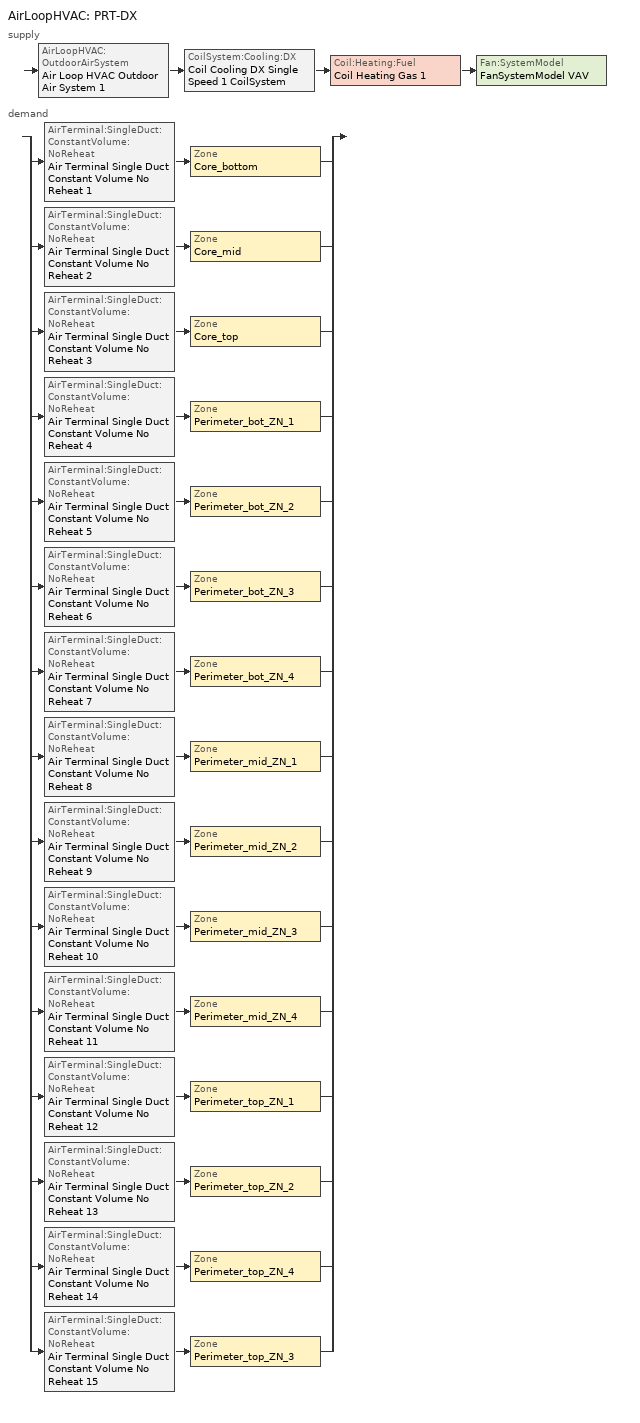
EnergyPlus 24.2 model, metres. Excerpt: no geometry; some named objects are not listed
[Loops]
AirLoopHVAC 'PRT-DX'
 supply: AirLoopHVAC:OutdoorAirSystem 'Air Loop HVAC Outdoor Air System 1' > CoilSystem:Cooling:DX 'Coil Cooling DX Single Speed 1 CoilSystem' > Coil:Heating:Fuel 'Coil Heating Gas 1' > Fan:SystemModel 'FanSystemModel VAV'
 demand: split
  | AirTerminal:SingleDuct:ConstantVolume:NoReheat 'Air Terminal Single Duct Constant Volume No Reheat 1' > Zone 'Core_bottom'
  | AirTerminal:SingleDuct:ConstantVolume:NoReheat 'Air Terminal Single Duct Constant Volume No Reheat 2' > Zone 'Core_mid'
  | AirTerminal:SingleDuct:ConstantVolume:NoReheat 'Air Terminal Single Duct Constant Volume No Reheat 3' > Zone 'Core_top'
  | AirTerminal:SingleDuct:ConstantVolume:NoReheat 'Air Terminal Single Duct Constant Volume No Reheat 4' > Zone 'Perimeter_bot_ZN_1'
  | AirTerminal:SingleDuct:ConstantVolume:NoReheat 'Air Terminal Single Duct Constant Volume No Reheat 5' > Zone 'Perimeter_bot_ZN_2'
  | AirTerminal:SingleDuct:ConstantVolume:NoReheat 'Air Terminal Single Duct Constant Volume No Reheat 6' > Zone 'Perimeter_bot_ZN_3'
  | AirTerminal:SingleDuct:ConstantVolume:NoReheat 'Air Terminal Single Duct Constant Volume No Reheat 7' > Zone 'Perimeter_bot_ZN_4'
  | AirTerminal:SingleDuct:ConstantVolume:NoReheat 'Air Terminal Single Duct Constant Volume No Reheat 8' > Zone 'Perimeter_mid_ZN_1'
  | AirTerminal:SingleDuct:ConstantVolume:NoReheat 'Air Terminal Single Duct Constant Volume No Reheat 9' > Zone 'Perimeter_mid_ZN_2'
  | AirTerminal:SingleDuct:ConstantVolume:NoReheat 'Air Terminal Single Duct Constant Volume No Reheat 10' > Zone 'Perimeter_mid_ZN_3'
  | AirTerminal:SingleDuct:ConstantVolume:NoReheat 'Air Terminal Single Duct Constant Volume No Reheat 11' > Zone 'Perimeter_mid_ZN_4'
  | AirTerminal:SingleDuct:ConstantVolume:NoReheat 'Air Terminal Single Duct Constant Volume No Reheat 12' > Zone 'Perimeter_top_ZN_1'
  | AirTerminal:SingleDuct:ConstantVolume:NoReheat 'Air Terminal Single Duct Constant Volume No Reheat 13' > Zone 'Perimeter_top_ZN_2'
  | AirTerminal:SingleDuct:ConstantVolume:NoReheat 'Air Terminal Single Duct Constant Volume No Reheat 14' > Zone 'Perimeter_top_ZN_4'
  | AirTerminal:SingleDuct:ConstantVolume:NoReheat 'Air Terminal Single Duct Constant Volume No Reheat 15' > Zone 'Perimeter_top_ZN_3'
[DesignSpecification:OutdoorAir] Outdoor Air Method=Sum; Outdoor Air Flow per Person {m3/s-person}=0.0125; Outdoor Air Flow per Zone Floor Area {m3/s-m2}=0; Outdoor Air Flow per Zone {m3/s}=0; Outdoor Air Flow Air Changes per Hour {1/hr}=0
SZ DSOA Core_bottom; SZ DSOA Core_mid; SZ DSOA Core_top; SZ DSOA Perimeter_bot_ZN_1; SZ DSOA Perimeter_bot_ZN_2; SZ DSOA Perimeter_bot_ZN_3; SZ DSOA Perimeter_bot_ZN_4; SZ DSOA Perimeter_mid_ZN_1; SZ DSOA Perimeter_mid_ZN_2; SZ DSOA Perimeter_mid_ZN_3; SZ DSOA Perimeter_mid_ZN_4; SZ DSOA Perimeter_top_ZN_1; SZ DSOA Perimeter_top_ZN_2; SZ DSOA Perimeter_top_ZN_3; SZ DSOA Perimeter_top_ZN_4
[DesignSpecification:OutdoorAir:SpaceList]
Name | Space 1 | Space 1 Design Specification Outdoor Air Object
Core_bottom DSOA Space List | Core_bottom Space | SZ DSOA Core_bottom
Core_mid DSOA Space List | Core_mid Space | SZ DSOA Core_mid
Core_top DSOA Space List | Core_top Space | SZ DSOA Core_top
Perimeter_bot_ZN_1 DSOA Space List | Perimeter_bot_ZN_1 Space | SZ DSOA Perimeter_bot_ZN_1
Perimeter_bot_ZN_2 DSOA Space List | Perimeter_bot_ZN_2 Space | SZ DSOA Perimeter_bot_ZN_2
Perimeter_bot_ZN_3 DSOA Space List | Perimeter_bot_ZN_3 Space | SZ DSOA Perimeter_bot_ZN_3
Perimeter_bot_ZN_4 DSOA Space List | Perimeter_bot_ZN_4 Space | SZ DSOA Perimeter_bot_ZN_4
Perimeter_mid_ZN_1 DSOA Space List | Perimeter_mid_ZN_1 Space | SZ DSOA Perimeter_mid_ZN_1
Perimeter_mid_ZN_2 DSOA Space List | Perimeter_mid_ZN_2 Space | SZ DSOA Perimeter_mid_ZN_2
Perimeter_mid_ZN_3 DSOA Space List | Perimeter_mid_ZN_3 Space | SZ DSOA Perimeter_mid_ZN_3
Perimeter_mid_ZN_4 DSOA Space List | Perimeter_mid_ZN_4 Space | SZ DSOA Perimeter_mid_ZN_4
Perimeter_top_ZN_1 DSOA Space List | Perimeter_top_ZN_1 Space | SZ DSOA Perimeter_top_ZN_1
Perimeter_top_ZN_2 DSOA Space List | Perimeter_top_ZN_2 Space | SZ DSOA Perimeter_top_ZN_2
Perimeter_top_ZN_3 DSOA Space List | Perimeter_top_ZN_3 Space | SZ DSOA Perimeter_top_ZN_3
Perimeter_top_ZN_4 DSOA Space List | Perimeter_top_ZN_4 Space | SZ DSOA Perimeter_top_ZN_4
[Sizing:Zone] Zone Cooling Design Supply Air Temperature Input Method=SupplyAirTemperature; Zone Cooling Design Supply Air Temperature {C}=12.8; Zone Cooling Design Supply Air Temperature Difference {deltaC}=11.11; Zone Heating Design Supply Air Temperature Input Method=SupplyAirTemperature; Zone Heating Design Supply Air Temperature {C}=50; Zone Heating Design Supply Air Temperature Difference {deltaC}=11.11; Zone Cooling Design Supply Air Humidity Ratio {kgWater/kgDryAir}=0.0085; Zone Heating Design Supply Air Humidity Ratio {kgWater/kgDryAir}=0.008; Cooling Design Air Flow Method=DesignDay; Cooling Design Air Flow Rate {m3/s}=0; Cooling Minimum Air Flow per Zone Floor Area {m3/s-m2}=0.000762; Cooling Minimum Air Flow {m3/s}=0; Cooling Minimum Air Flow Fraction=0; Heating Design Air Flow Method=DesignDay; Heating Design Air Flow Rate {m3/s}=0; Heating Maximum Air Flow per Zone Floor Area {m3/s-m2}=0.002032; Heating Maximum Air Flow {m3/s}=0.141576; Heating Maximum Air Flow Fraction=0.3; Account for Dedicated Outdoor Air System=No; Zone Load Sizing Method=Sensible Load Only No Latent Load; Zone Latent Cooling Design Supply Air Humidity Ratio Input Method=HumidityRatioDifference; Zone Cooling Design Supply Air Humidity Ratio Difference {kgWater/kgDryAir}=0.005; Zone Latent Heating Design Supply Air Humidity Ratio Input Method=HumidityRatioDifference; Zone Humidification Design Supply Air Humidity Ratio Difference {kgWater/kgDryAir}=0.005
Name | Design Specification Outdoor Air Object
Core_bottom | Core_bottom DSOA Space List
Core_mid | Core_mid DSOA Space List
Core_top | Core_top DSOA Space List
Perimeter_bot_ZN_1 | Perimeter_bot_ZN_1 DSOA Space List
Perimeter_bot_ZN_2 | Perimeter_bot_ZN_2 DSOA Space List
Perimeter_bot_ZN_3 | Perimeter_bot_ZN_3 DSOA Space List
Perimeter_bot_ZN_4 | Perimeter_bot_ZN_4 DSOA Space List
Perimeter_mid_ZN_1 | Perimeter_mid_ZN_1 DSOA Space List
Perimeter_mid_ZN_2 | Perimeter_mid_ZN_2 DSOA Space List
Perimeter_mid_ZN_3 | Perimeter_mid_ZN_3 DSOA Space List
Perimeter_mid_ZN_4 | Perimeter_mid_ZN_4 DSOA Space List
Perimeter_top_ZN_1 | Perimeter_top_ZN_1 DSOA Space List
Perimeter_top_ZN_2 | Perimeter_top_ZN_2 DSOA Space List
Perimeter_top_ZN_3 | Perimeter_top_ZN_3 DSOA Space List
Perimeter_top_ZN_4 | Perimeter_top_ZN_4 DSOA Space List
[Sizing:System]
PRT-DX: Type of Load to Size On=Sensible; Design Outdoor Air Flow Rate {m3/s}=Autosize; Central Heating Maximum System Air Flow Ratio=1; Preheat Design Temperature {C}=7; Preheat Design Humidity Ratio {kgWater/kgDryAir}=0.008; Precool Design Temperature {C}=12.8; Precool Design Humidity Ratio {kgWater/kgDryAir}=0.008; Central Cooling Design Supply Air Temperature {C}=12.8; Central Heating Design Supply Air Temperature {C}=40; Type of Zone Sum to Use=NonCoincident; 100% Outdoor Air in Cooling=No; 100% Outdoor Air in Heating=No; Central Cooling Design Supply Air Humidity Ratio {kgWater/kgDryAir}=0.0085; Central Heating Design Supply Air Humidity Ratio {kgWater/kgDryAir}=0.008; Cooling Supply Air Flow Rate Method=DesignDay; Cooling Supply Air Flow Rate {m3/s}=0; Cooling Supply Air Flow Rate Per Floor Area {m3/s-m2}=0.00996765; Cooling Fraction of Autosized Cooling Supply Air Flow Rate=1; Cooling Supply Air Flow Rate Per Unit Cooling Capacity {m3/s-W}=3.94755e-05; Heating Supply Air Flow Rate Method=DesignDay; Heating Supply Air Flow Rate {m3/s}=0; Heating Supply Air Flow Rate Per Floor Area {m3/s-m2}=0.00996765; Heating Fraction of Autosized Heating Supply Air Flow Rate=1; Heating Fraction of Autosized Cooling Supply Air Flow Rate=1; Heating Supply Air Flow Rate Per Unit Heating Capacity {m3/s-W}=3.15882e-05; System Outdoor Air Method=ZoneSum; Zone Maximum Outdoor Air Fraction=1; Cooling Design Capacity Method=CoolingDesignCapacity; Cooling Design Capacity {W}=Autosize; Cooling Design Capacity Per Floor Area {W/m2}=234.7; Fraction of Autosized Cooling Design Capacity=1; Heating Design Capacity Method=HeatingDesignCapacity; Heating Design Capacity {W}=Autosize; Heating Design Capacity Per Floor Area {W/m2}=157; Fraction of Autosized Heating Design Capacity=1; Central Cooling Capacity Control Method=OnOff; Occupant Diversity=Autosize
[ZoneControl:Thermostat] Temperature Difference Between Cutout And Setpoint {deltaC}=0
Name | Zone or ZoneList | Control Type Schedule | Control 1
Core_bottom Thermostat | Core_bottom | Core_bottom Thermostat Schedule | Core_bottom DualSPSched
Core_mid Thermostat | Core_mid | Core_mid Thermostat Schedule | Core_mid DualSPSched
Core_top Thermostat | Core_top | Core_top Thermostat Schedule | Core_top DualSPSched
Perimeter_bot_ZN_1 Thermostat | Perimeter_bot_ZN_1 | Perimeter_bot_ZN_1 Thermostat Schedule | Perimeter_bot_ZN_1 DualSPSched
Perimeter_bot_ZN_2 Thermostat | Perimeter_bot_ZN_2 | Perimeter_bot_ZN_2 Thermostat Schedule | Perimeter_bot_ZN_2 DualSPSched
Perimeter_bot_ZN_3 Thermostat | Perimeter_bot_ZN_3 | Perimeter_bot_ZN_3 Thermostat Schedule | Perimeter_bot_ZN_3 DualSPSched
Perimeter_bot_ZN_4 Thermostat | Perimeter_bot_ZN_4 | Perimeter_bot_ZN_4 Thermostat Schedule | Perimeter_bot_ZN_4 DualSPSched
Perimeter_mid_ZN_1 Thermostat | Perimeter_mid_ZN_1 | Perimeter_mid_ZN_1 Thermostat Schedule | Perimeter_mid_ZN_1 DualSPSched
Perimeter_mid_ZN_2 Thermostat | Perimeter_mid_ZN_2 | Perimeter_mid_ZN_2 Thermostat Schedule | Perimeter_mid_ZN_2 DualSPSched
Perimeter_mid_ZN_3 Thermostat | Perimeter_mid_ZN_3 | Perimeter_mid_ZN_3 Thermostat Schedule | Perimeter_mid_ZN_3 DualSPSched
Perimeter_mid_ZN_4 Thermostat | Perimeter_mid_ZN_4 | Perimeter_mid_ZN_4 Thermostat Schedule | Perimeter_mid_ZN_4 DualSPSched
Perimeter_top_ZN_1 Thermostat | Perimeter_top_ZN_1 | Perimeter_top_ZN_1 Thermostat Schedule | Perimeter_top_ZN_1 DualSPSched
Perimeter_top_ZN_2 Thermostat | Perimeter_top_ZN_2 | Perimeter_top_ZN_2 Thermostat Schedule | Perimeter_top_ZN_2 DualSPSched
Perimeter_top_ZN_3 Thermostat | Perimeter_top_ZN_3 | Perimeter_top_ZN_3 Thermostat Schedule | Perimeter_top_ZN_3 DualSPSched
Perimeter_top_ZN_4 Thermostat | Perimeter_top_ZN_4 | Perimeter_top_ZN_4 Thermostat Schedule | Perimeter_top_ZN_4 DualSPSched
[ThermostatSetpoint:DualSetpoint] Heating Setpoint Temperature Schedule=HTGSETP_SCH; Cooling Setpoint Temperature Schedule=CLGSETP_SCH
Core_bottom DualSPSched; Core_mid DualSPSched; Core_top DualSPSched; Perimeter_bot_ZN_1 DualSPSched; Perimeter_bot_ZN_2 DualSPSched; Perimeter_bot_ZN_3 DualSPSched; Perimeter_bot_ZN_4 DualSPSched; Perimeter_mid_ZN_1 DualSPSched; Perimeter_mid_ZN_2 DualSPSched; Perimeter_mid_ZN_3 DualSPSched; Perimeter_mid_ZN_4 DualSPSched; Perimeter_top_ZN_1 DualSPSched; Perimeter_top_ZN_2 DualSPSched; Perimeter_top_ZN_3 DualSPSched; Perimeter_top_ZN_4 DualSPSched
[AirTerminal:SingleDuct:ConstantVolume:NoReheat] Availability Schedule=Always On Discrete; Maximum Air Flow Rate {m3/s}=AutoSize
Air Terminal Single Duct Constant Volume No Reheat 1; Air Terminal Single Duct Constant Volume No Reheat 2; Air Terminal Single Duct Constant Volume No Reheat 3; Air Terminal Single Duct Constant Volume No Reheat 4; Air Terminal Single Duct Constant Volume No Reheat 5; Air Terminal Single Duct Constant Volume No Reheat 6; Air Terminal Single Duct Constant Volume No Reheat 7; Air Terminal Single Duct Constant Volume No Reheat 8; Air Terminal Single Duct Constant Volume No Reheat 9; Air Terminal Single Duct Constant Volume No Reheat 10; Air Terminal Single Duct Constant Volume No Reheat 11; Air Terminal Single Duct Constant Volume No Reheat 12; Air Terminal Single Duct Constant Volume No Reheat 13; Air Terminal Single Duct Constant Volume No Reheat 15; Air Terminal Single Duct Constant Volume No Reheat 14
[Zone equipment]
Core_bottom: Air Terminal Single Duct Constant Volume No Reheat 1
Core_mid: Air Terminal Single Duct Constant Volume No Reheat 2
Core_top: Air Terminal Single Duct Constant Volume No Reheat 3
Perimeter_bot_ZN_1: Air Terminal Single Duct Constant Volume No Reheat 4
Perimeter_bot_ZN_2: Air Terminal Single Duct Constant Volume No Reheat 5
Perimeter_bot_ZN_3: Air Terminal Single Duct Constant Volume No Reheat 6
Perimeter_bot_ZN_4: Air Terminal Single Duct Constant Volume No Reheat 7
Perimeter_mid_ZN_1: Air Terminal Single Duct Constant Volume No Reheat 8
Perimeter_mid_ZN_2: Air Terminal Single Duct Constant Volume No Reheat 9
Perimeter_mid_ZN_3: Air Terminal Single Duct Constant Volume No Reheat 10
Perimeter_mid_ZN_4: Air Terminal Single Duct Constant Volume No Reheat 11
Perimeter_top_ZN_1: Air Terminal Single Duct Constant Volume No Reheat 12
Perimeter_top_ZN_2: Air Terminal Single Duct Constant Volume No Reheat 13
Perimeter_top_ZN_3: Air Terminal Single Duct Constant Volume No Reheat 15
Perimeter_top_ZN_4: Air Terminal Single Duct Constant Volume No Reheat 14
[Fan:SystemModel]
FanSystemModel VAV: Availability Schedule=Always On Discrete hvac_library; Design Maximum Air Flow Rate {m3/s}=Autosize; Speed Control Method=Continuous; Electric Power Minimum Flow Rate Fraction=0; Design Pressure Rise {Pa}=1572; Motor Efficiency=0.93; Motor In Air Stream Fraction=1; Design Electric Power Consumption {W}=Autosize; Design Power Sizing Method=TotalEfficiencyAndPressure; Electric Power Per Unit Flow Rate {W/(m3/s)}=840; Electric Power Per Unit Flow Rate Per Unit Pressure {W/((m3/s)-Pa)}=1.66667; Fan Total Efficiency=0.6045; Electric Power Function of Flow Fraction Curve=VAV Fan Curve; Motor Loss Radiative Fraction=0; Number of Speeds=1
[Coil:Cooling:DX:SingleSpeed]
Coil Cooling DX Single Speed 1: Availability Schedule=Always On Discrete; Gross Rated Total Cooling Capacity {W}=Autosize; Gross Rated Sensible Heat Ratio=Autosize; Gross Rated Cooling COP {W/W}=3.6; Rated Air Flow Rate {m3/s}=Autosize; 2017 Rated Evaporator Fan Power Per Volume Flow Rate {W/(m3/s)}=773.3; 2023 Rated Evaporator Fan Power Per Volume Flow Rate {W/(m3/s)}=934.4; Total Cooling Capacity Function of Temperature Curve=Curve Biquadratic 1; Total Cooling Capacity Function of Flow Fraction Curve=Curve Quadratic 1; Energy Input Ratio Function of Temperature Curve=Curve Biquadratic 2; Energy Input Ratio Function of Flow Fraction Curve=Curve Quadratic 2; Part Load Fraction Correlation Curve=Curve Quadratic 3; Minimum Outdoor Dry-Bulb Temperature for Compressor Operation {C}=-25; Nominal Time for Condensate Removal to Begin {s}=0; Ratio of Initial Moisture Evaporation Rate and Steady State Latent Capacity=0; Maximum Cycling Rate {cycles/hr}=0; Latent Capacity Time Constant {s}=0; Condenser Type=AirCooled; Evaporative Condenser Effectiveness=0.9; Evaporative Condenser Air Flow Rate {m3/s}=Autosize; Evaporative Condenser Pump Rated Power Consumption {W}=Autosize; Crankcase Heater Capacity {W}=0; Maximum Outdoor Dry-Bulb Temperature for Crankcase Heater Operation {C}=10; Basin Heater Capacity {W/K}=0; Basin Heater Setpoint Temperature {C}=2
[Coil:Heating:Fuel]
Coil Heating Gas 1: Availability Schedule=Always On Discrete; Fuel Type=NaturalGas; Burner Efficiency=0.8; Nominal Capacity {W}=AutoSize; On Cycle Parasitic Electric Load {W}=0; Off Cycle Parasitic Fuel Load {W}=0
[CoilSystem:Cooling:DX]
Coil Cooling DX Single Speed 1 CoilSystem: Availability Schedule=Always On Discrete; Cooling Coil=Coil Cooling DX Single Speed 1
[Controller:OutdoorAir]
Controller Outdoor Air 1: Minimum Outdoor Air Flow Rate {m3/s}=0; Maximum Outdoor Air Flow Rate {m3/s}=Autosize; Economizer Control Type=NoEconomizer; Economizer Control Action Type=ModulateFlow; Economizer Maximum Limit Dry-Bulb Temperature {C}=28; Economizer Maximum Limit Enthalpy {J/kg}=64000; Economizer Minimum Limit Dry-Bulb Temperature {C}=-100; Lockout Type=NoLockout; Minimum Limit Type=FixedMinimum; Mechanical Ventilation Controller=Controller Mechanical Ventilation 1; High Humidity Control=No; Control High Indoor Humidity Based on Outdoor Humidity Ratio=Yes; Heat Recovery Bypass Control Type=BypassWhenWithinEconomizerLimits; Economizer Operation Staging=InterlockedWithMechanicalCooling
[Controller:MechanicalVentilation]
Controller Mechanical Ventilation 1: Availability Schedule=Always On Discrete; Demand Controlled Ventilation=No; System Outdoor Air Method=ZoneSum; Zone or ZoneList 1=Core_bottom; Design Specification Outdoor Air Object Name 1=SZ DSOA Core_bottom; Zone or ZoneList 2=Core_mid; Design Specification Outdoor Air Object Name 2=SZ DSOA Core_mid; Zone or ZoneList 3=Core_top; Design Specification Outdoor Air Object Name 3=SZ DSOA Core_top; Zone or ZoneList 4=Perimeter_bot_ZN_1; Design Specification Outdoor Air Object Name 4=SZ DSOA Perimeter_bot_ZN_1; Zone or ZoneList 5=Perimeter_bot_ZN_2; Design Specification Outdoor Air Object Name 5=SZ DSOA Perimeter_bot_ZN_2; Zone or ZoneList 6=Perimeter_bot_ZN_3; Design Specification Outdoor Air Object Name 6=SZ DSOA Perimeter_bot_ZN_3; Zone or ZoneList 7=Perimeter_bot_ZN_4; Design Specification Outdoor Air Object Name 7=SZ DSOA Perimeter_bot_ZN_4; Zone or ZoneList 8=Perimeter_mid_ZN_1; Design Specification Outdoor Air Object Name 8=SZ DSOA Perimeter_mid_ZN_1; Zone or ZoneList 9=Perimeter_mid_ZN_2; Design Specification Outdoor Air Object Name 9=SZ DSOA Perimeter_mid_ZN_2; Zone or ZoneList 10=Perimeter_mid_ZN_3; Design Specification Outdoor Air Object Name 10=SZ DSOA Perimeter_mid_ZN_3; Zone or ZoneList 11=Perimeter_mid_ZN_4; Design Specification Outdoor Air Object Name 11=SZ DSOA Perimeter_mid_ZN_4; Zone or ZoneList 12=Perimeter_top_ZN_1; Design Specification Outdoor Air Object Name 12=SZ DSOA Perimeter_top_ZN_1; Zone or ZoneList 13=Perimeter_top_ZN_2; Design Specification Outdoor Air Object Name 13=SZ DSOA Perimeter_top_ZN_2; Zone or ZoneList 14=Perimeter_top_ZN_3; Design Specification Outdoor Air Object Name 14=SZ DSOA Perimeter_top_ZN_3; Zone or ZoneList 15=Perimeter_top_ZN_4; Design Specification Outdoor Air Object Name 15=SZ DSOA Perimeter_top_ZN_4
[AirLoopHVAC]
PRT-DX: Design Supply Air Flow Rate {m3/s}=AutoSize; Design Return Air Flow Fraction of Supply Air Flow=1
[SetpointManager:SingleZone:Reheat]
Setpoint Manager Single Zone Reheat 1: Control Variable=Temperature; Minimum Supply Air Temperature {C}=5; Maximum Supply Air Temperature {C}=24; Control Zone=Core_mid
[SetpointManager:MixedAir] Control Variable=Temperature
Node 24 OS Default SPM; Node 25 OS Default SPM; Node 26 OS Default SPM
[Schedule:Compact]
Core_bottom Thermostat Schedule; Core_mid Thermostat Schedule; Core_top Thermostat Schedule; Perimeter_bot_ZN_1 Thermostat Schedule; Perimeter_bot_ZN_2 Thermostat Schedule; Perimeter_bot_ZN_3 Thermostat Schedule; Perimeter_bot_ZN_4 Thermostat Schedule; Perimeter_mid_ZN_1 Thermostat Schedule; Perimeter_mid_ZN_2 Thermostat Schedule; Perimeter_mid_ZN_3 Thermostat Schedule; Perimeter_mid_ZN_4 Thermostat Schedule; Perimeter_top_ZN_1 Thermostat Schedule; Perimeter_top_ZN_2 Thermostat Schedule; Perimeter_top_ZN_3 Thermostat Schedule; Perimeter_top_ZN_4 Thermostat Schedule: Through: 12/31, For: AllDays, Until: 24:00, 4
HTGSETP_SCH: Through: 12/31, For: Weekdays, Until: 06:00, 15.6, Until: 22:00, 21, Until: 24:00, 15.6, For SummerDesignDay, Until: 24:00, 15.6, For: Saturday, Until: 06:00, 15.6, Until: 18:00, 21, Until: 24:00, 15.6, For: WinterDesignDay, Until: 24:00, 21, For: AllOtherDays, Until: 24:00, 15.6
CLGSETP_SCH: Through: 12/31, For: Weekdays SummerDesignDay, Until: 06:00, 26.7, Until: 22:00, 24, Until: 24:00, 26.7, For: Saturday, Until: 06:00, 26.7, Until: 18:00, 24, Until: 24:00, 26.7, For WinterDesignDay, Until: 24:00, 26.7, For: AllOtherDays, Until: 24:00, 26.7
[Schedule:Constant] Hourly Value=1
Always On Discrete; Always On Discrete hvac_library
[Curve:Quadratic]
Name | Coefficient1 Constant | Coefficient2 x | Coefficient3 x**2 | Minimum Value of x | Maximum Value of x
Curve Quadratic 1 | 0.8 | 0.2 | 0 | 0.5 | 1.5
Curve Quadratic 2 | 1.1552 | -0.1808 | 0.0256 | 0.5 | 1.5
Curve Quadratic 3 | 0.85 | 0.15 | 0 | 0 | 1
[Curve:Quartic]
VAV Fan Curve: Coefficient1 Constant=0.0407599; Coefficient2 x=0.088045; Coefficient3 x**2=-0.0729261; Coefficient4 x**3=0.94374; Coefficient5 x**4=0; Minimum Value of x=0; Maximum Value of x=1; Minimum Curve Output=0; Maximum Curve Output=1; Input Unit Type for X=Dimensionless; Output Unit Type=Dimensionless
[Curve:Biquadratic] Minimum Value of x=17; Maximum Value of x=22; Minimum Value of y=13; Maximum Value of y=46
Name | Coefficient1 Constant | Coefficient2 x | Coefficient3 x**2 | Coefficient4 y | Coefficient5 y**2 | Coefficient6 x*y
Curve Biquadratic 1 | 0.942588 | 0.00954335 | 0.00068377 | -0.0110427 | 5.249e-06 | -9.72e-06
Curve Biquadratic 2 | 0.342414 | 0.034885 | -0.0006237 | 0.00497722 | 0.000437951 | -0.000728028
